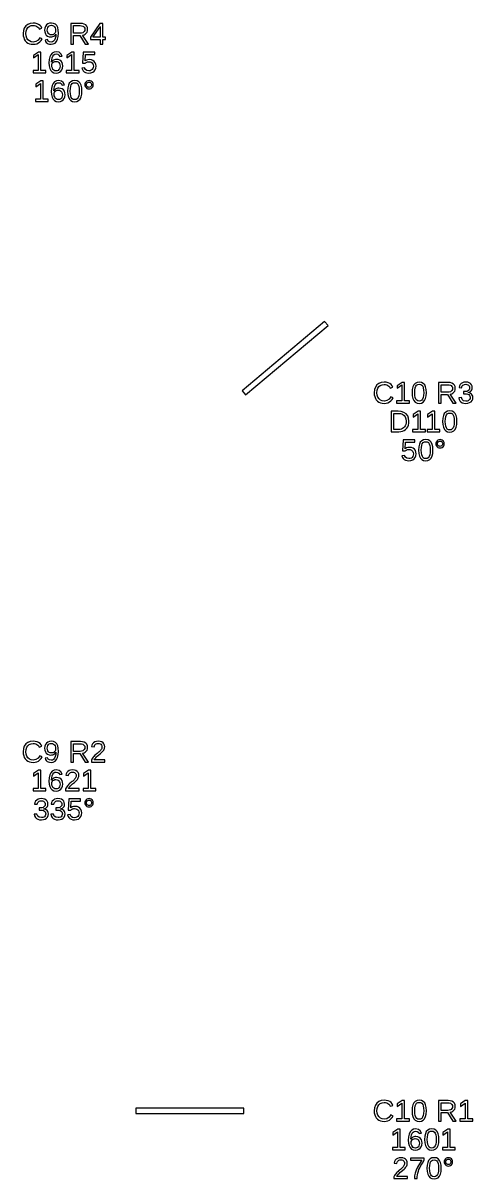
# Model space of a CAD drawing. Extents: x 195 to 2890, y 70 to 1529.
# Drawn here: x 1062.6 to 1187.8, y 81.1 to 402.9 of the extents above; entities that cross this region are included whole.
import ezdxf

# ---------------------------------------------------------------- set-up
doc = ezdxf.new("R2010")
doc.units = 0
doc.layers.get('0').update_dxf_attribs({"linetype": 'CONTINUOUS'})

msp = doc.modelspace()

# ---------------------------------------------------------------- linework, layer by layer
for points in [[(1065.95, 397.093), (1066.45, 397.222), (1066.9, 397.437), (1067.29, 397.734), (1067.62, 398.109), (1067.89, 398.564), (1067.26, 398.881), (1066.78, 398.219), (1066.18, 397.821), (1065.44, 397.689), (1064.86, 397.76), (1064.36, 397.974), (1063.95, 398.33), (1063.65, 398.803), (1063.46, 399.368), (1063.4, 400.024), (1063.46, 400.685), (1063.64, 401.244), (1063.93, 401.703), (1064.33, 402.043), (1064.82, 402.247), (1065.41, 402.315), (1065.8, 402.286), (1066.15, 402.198), (1066.46, 402.051), (1066.73, 401.848), (1066.94, 401.593), (1067.1, 401.286), (1067.84, 401.53), (1067.61, 401.961), (1067.31, 402.315), (1066.93, 402.592), (1066.49, 402.791), (1065.98, 402.91), (1065.4, 402.95), (1064.59, 402.863), (1063.91, 402.604), (1063.35, 402.173), (1062.94, 401.589), (1062.7, 400.873), (1062.61, 400.024), (1062.65, 399.441), (1062.76, 398.913), (1062.94, 398.44), (1063.2, 398.028), (1063.52, 397.685), (1063.91, 397.41), (1064.36, 397.21), (1064.86, 397.09), (1065.41, 397.05)], [(1070.99, 397.138), (1071.5, 397.403), (1071.91, 397.844), (1072.21, 398.448), (1072.39, 399.205), (1072.45, 400.114), (1072.39, 400.981), (1072.23, 401.691), (1071.96, 402.242), (1071.58, 402.635), (1071.09, 402.871), (1070.51, 402.95), (1069.95, 402.893), (1069.48, 402.721), (1069.1, 402.435), (1068.82, 402.049), (1068.65, 401.578), (1068.6, 401.021), (1068.65, 400.476), (1068.8, 400.009), (1069.06, 399.618), (1069.41, 399.324), (1069.82, 399.147), (1070.3, 399.089), (1070.61, 399.113), (1070.89, 399.187), (1071.17, 399.31), (1071.4, 399.474), (1071.59, 399.67), (1071.72, 399.898), (1071.68, 399.23), (1071.56, 398.672), (1071.36, 398.226), (1071.1, 397.901), (1070.77, 397.705), (1070.38, 397.64), (1069.94, 397.72), (1069.62, 397.958), (1069.42, 398.356), (1068.72, 398.246), (1068.86, 397.865), (1069.05, 397.56), (1069.3, 397.333), (1069.6, 397.176), (1069.95, 397.082), (1070.37, 397.05)], [(1076.62, 399.512), (1078.4, 399.512), (1079.89, 397.132), (1080.79, 397.132), (1079.16, 399.601), (1079.57, 399.713), (1079.91, 399.896), (1080.19, 400.151), (1080.4, 400.463), (1080.52, 400.821), (1080.56, 401.225), (1080.5, 401.702), (1080.33, 402.104), (1080.03, 402.431), (1079.63, 402.672), (1079.14, 402.816), (1078.54, 402.864), (1075.84, 402.864), (1075.84, 397.132), (1076.62, 397.132)], [(1084.76, 398.429), (1085.57, 398.429), (1085.57, 399.007), (1084.76, 399.007), (1084.76, 402.864), (1083.99, 402.864), (1081.37, 398.999), (1081.37, 398.429), (1084.07, 398.429), (1084.07, 397.132), (1084.76, 397.132)], [(1070.15, 399.707), (1069.88, 399.828), (1069.65, 400.03), (1069.48, 400.302), (1069.38, 400.633), (1069.34, 401.021), (1069.38, 401.403), (1069.48, 401.727), (1069.65, 401.996), (1069.88, 402.196), (1070.15, 402.316), (1070.48, 402.356), (1070.81, 402.309), (1071.1, 402.169), (1071.33, 401.935), (1071.51, 401.624), (1071.61, 401.253), (1071.65, 400.822), (1071.63, 400.605), (1071.58, 400.404), (1071.49, 400.22), (1071.38, 400.057), (1071.23, 399.92), (1071.06, 399.811), (1070.88, 399.731), (1070.68, 399.682), (1070.47, 399.666)], [(1076.62, 400.126), (1076.62, 402.242), (1078.46, 402.242), (1078.85, 402.213), (1079.18, 402.125), (1079.44, 401.979), (1079.63, 401.778), (1079.74, 401.524), (1079.78, 401.217), (1079.74, 400.898), (1079.63, 400.63), (1079.44, 400.413), (1079.19, 400.254), (1078.87, 400.158), (1078.49, 400.126)], [(1082.04, 399.007), (1082.11, 399.089), (1082.33, 399.39), (1083.8, 401.554), (1083.84, 401.618), (1083.89, 401.708), (1083.95, 401.823), (1084.01, 401.932), (1084.05, 402.004), (1084.07, 402.038), (1084.07, 399.007)], [(1068.96, 389.754), (1067.56, 389.754), (1067.56, 394.864), (1066.89, 394.864), (1065.53, 393.933), (1065.53, 393.241), (1066.83, 394.165), (1066.83, 389.754), (1065.37, 389.754), (1065.37, 389.132), (1068.96, 389.132)], [(1072.32, 389.108), (1072.77, 389.283), (1073.14, 389.575), (1073.41, 389.967), (1073.58, 390.445), (1073.63, 391.007), (1073.58, 391.528), (1073.43, 391.973), (1073.17, 392.342), (1072.82, 392.618), (1072.4, 392.783), (1071.91, 392.838), (1071.61, 392.817), (1071.33, 392.752), (1071.08, 392.645), (1070.86, 392.496), (1070.67, 392.309), (1070.52, 392.081), (1070.56, 392.761), (1070.67, 393.325), (1070.86, 393.772), (1071.12, 394.096), (1071.44, 394.291), (1071.83, 394.356), (1072.26, 394.278), (1072.57, 394.045), (1072.78, 393.656), (1073.47, 393.782), (1073.14, 394.431), (1072.6, 394.82), (1071.84, 394.95), (1071.23, 394.861), (1070.73, 394.595), (1070.32, 394.152), (1070.03, 393.544), (1069.85, 392.782), (1069.79, 391.866), (1069.85, 391.022), (1070.02, 390.323), (1070.3, 389.77), (1070.69, 389.37), (1071.19, 389.13), (1071.78, 389.05)], [(1078.23, 389.754), (1076.83, 389.754), (1076.83, 394.864), (1076.16, 394.864), (1074.8, 393.933), (1074.8, 393.241), (1076.1, 394.165), (1076.1, 389.754), (1074.63, 389.754), (1074.63, 389.132), (1078.23, 389.132)], [(1081.48, 389.108), (1081.97, 389.282), (1082.38, 389.571), (1082.68, 389.961), (1082.86, 390.437), (1082.92, 390.999), (1082.86, 391.497), (1082.7, 391.929), (1082.42, 392.293), (1082.04, 392.569), (1081.59, 392.734), (1081.07, 392.789), (1080.62, 392.749), (1080.23, 392.627), (1079.88, 392.423), (1079.99, 394.242), (1082.59, 394.242), (1082.59, 394.864), (1079.33, 394.864), (1079.14, 391.78), (1079.85, 391.78), (1080.02, 391.915), (1080.19, 392.021), (1080.36, 392.098), (1080.54, 392.15), (1080.72, 392.181), (1080.92, 392.191), (1081.27, 392.154), (1081.57, 392.043), (1081.82, 391.858), (1082.01, 391.612), (1082.12, 391.321), (1082.16, 390.983), (1082.12, 390.597), (1082.01, 390.271), (1081.82, 390.004), (1081.57, 389.806), (1081.27, 389.688), (1080.9, 389.648), (1080.34, 389.743), (1079.94, 390.026), (1079.71, 390.499), (1078.97, 390.413), (1079.1, 390.006), (1079.3, 389.668), (1079.59, 389.4), (1079.95, 389.206), (1080.38, 389.089), (1080.88, 389.05)], [(1071.44, 389.687), (1071.16, 389.828), (1070.92, 390.063), (1070.74, 390.372), (1070.63, 390.734), (1070.59, 391.15), (1070.63, 391.474), (1070.73, 391.749), (1070.91, 391.974), (1071.14, 392.14), (1071.41, 392.239), (1071.73, 392.273), (1072.07, 392.235), (1072.35, 392.122), (1072.58, 391.935), (1072.75, 391.678), (1072.86, 391.358), (1072.89, 390.975), (1072.86, 390.589), (1072.76, 390.263), (1072.59, 389.996), (1072.36, 389.798), (1072.09, 389.68), (1071.76, 389.64)], [(1069.61, 381.754), (1068.21, 381.754), (1068.21, 386.864), (1067.54, 386.864), (1066.18, 385.933), (1066.18, 385.241), (1067.48, 386.165), (1067.48, 381.754), (1066.02, 381.754), (1066.02, 381.132), (1069.61, 381.132)], [(1072.97, 381.108), (1073.42, 381.283), (1073.79, 381.575), (1074.07, 381.967), (1074.23, 382.445), (1074.28, 383.007), (1074.23, 383.528), (1074.08, 383.973), (1073.82, 384.342), (1073.47, 384.618), (1073.05, 384.783), (1072.56, 384.838), (1072.26, 384.817), (1071.98, 384.752), (1071.73, 384.645), (1071.51, 384.496), (1071.32, 384.309), (1071.17, 384.081), (1071.21, 384.761), (1071.32, 385.325), (1071.51, 385.772), (1071.77, 386.096), (1072.1, 386.291), (1072.48, 386.356), (1072.91, 386.278), (1073.23, 386.045), (1073.43, 385.656), (1074.13, 385.782), (1073.79, 386.431), (1073.25, 386.82), (1072.49, 386.95), (1071.88, 386.861), (1071.38, 386.595), (1070.97, 386.152), (1070.68, 385.544), (1070.5, 384.782), (1070.44, 383.866), (1070.5, 383.022), (1070.67, 382.323), (1070.95, 381.77), (1071.34, 381.37), (1071.84, 381.13), (1072.43, 381.05)], [(1077.56, 381.134), (1078.06, 381.387), (1078.45, 381.807), (1078.73, 382.387), (1078.9, 383.118), (1078.96, 384), (1078.91, 384.894), (1078.75, 385.629), (1078.48, 386.205), (1078.1, 386.619), (1077.6, 386.867), (1076.98, 386.95), (1076.35, 386.868), (1075.84, 386.623), (1075.46, 386.213), (1075.19, 385.64), (1075.03, 384.902), (1074.98, 384), (1075.03, 383.114), (1075.2, 382.382), (1075.47, 381.803), (1075.86, 381.385), (1076.35, 381.134), (1076.96, 381.05)], [(1076.57, 381.711), (1076.25, 381.9), (1076.02, 382.214), (1075.85, 382.664), (1075.75, 383.259), (1075.72, 384), (1075.75, 384.759), (1075.85, 385.362), (1076.01, 385.806), (1076.25, 386.112), (1076.57, 386.295), (1076.98, 386.356), (1077.38, 386.294), (1077.7, 386.108), (1077.93, 385.798), (1078.09, 385.351), (1078.18, 384.751), (1078.22, 384), (1078.18, 383.271), (1078.08, 382.68), (1077.91, 382.226), (1077.68, 381.905), (1077.36, 381.712), (1076.97, 381.648)], [(1081.25, 384.668), (1081.53, 384.781), (1081.77, 384.968), (1081.96, 385.21), (1082.08, 385.484), (1082.12, 385.79), (1082.08, 386.097), (1081.97, 386.371), (1081.78, 386.612), (1081.53, 386.8), (1081.26, 386.912), (1080.95, 386.95), (1080.64, 386.912), (1080.36, 386.798), (1080.12, 386.608), (1079.93, 386.365), (1079.82, 386.093), (1079.78, 385.79), (1079.82, 385.488), (1079.93, 385.215), (1080.13, 384.972), (1080.37, 384.783), (1080.64, 384.669), (1080.95, 384.631)], [(1080.76, 385.082), (1080.59, 385.154), (1080.44, 385.274), (1080.32, 385.427), (1080.25, 385.599), (1080.23, 385.79), (1080.25, 385.981), (1080.32, 386.154), (1080.44, 386.307), (1080.59, 386.427), (1080.76, 386.499), (1080.95, 386.523), (1081.14, 386.499), (1081.31, 386.429), (1081.46, 386.311), (1081.58, 386.159), (1081.65, 385.986), (1081.67, 385.79), (1081.65, 385.597), (1081.58, 385.424), (1081.46, 385.271), (1081.31, 385.153), (1081.14, 385.082), (1080.95, 385.058)], [(1072.09, 381.687), (1071.81, 381.828), (1071.57, 382.063), (1071.39, 382.372), (1071.28, 382.734), (1071.24, 383.15), (1071.28, 383.474), (1071.38, 383.749), (1071.56, 383.974), (1071.79, 384.14), (1072.06, 384.239), (1072.38, 384.273), (1072.72, 384.235), (1073, 384.122), (1073.23, 383.935), (1073.4, 383.678), (1073.51, 383.358), (1073.54, 382.975), (1073.51, 382.589), (1073.41, 382.263), (1073.24, 381.996), (1073.01, 381.798), (1072.74, 381.68), (1072.41, 381.64)], [(1147.46, 318.709), (1146.5, 319.858), (1123.52, 300.575), (1124.48, 299.425)], [(1163.63, 297.093), (1164.13, 297.222), (1164.58, 297.437), (1164.97, 297.734), (1165.3, 298.109), (1165.57, 298.564), (1164.94, 298.881), (1164.47, 298.219), (1163.86, 297.821), (1163.13, 297.689), (1162.54, 297.76), (1162.05, 297.974), (1161.64, 298.33), (1161.33, 298.803), (1161.15, 299.368), (1161.08, 300.024), (1161.14, 300.685), (1161.32, 301.244), (1161.61, 301.703), (1162.01, 302.043), (1162.51, 302.247), (1163.09, 302.315), (1163.48, 302.286), (1163.83, 302.198), (1164.14, 302.051), (1164.41, 301.848), (1164.62, 301.593), (1164.78, 301.286), (1165.52, 301.53), (1165.29, 301.961), (1164.99, 302.315), (1164.62, 302.592), (1164.17, 302.791), (1163.66, 302.91), (1163.09, 302.95), (1162.28, 302.863), (1161.59, 302.604), (1161.04, 302.173), (1160.62, 301.589), (1160.38, 300.873), (1160.3, 300.024), (1160.33, 299.441), (1160.44, 298.913), (1160.63, 298.44), (1160.88, 298.028), (1161.2, 297.685), (1161.59, 297.41), (1162.04, 297.21), (1162.54, 297.09), (1163.09, 297.05)], [(1170.12, 297.754), (1168.72, 297.754), (1168.72, 302.864), (1168.05, 302.864), (1166.69, 301.933), (1166.69, 301.241), (1167.99, 302.165), (1167.99, 297.754), (1166.53, 297.754), (1166.53, 297.132), (1170.12, 297.132)], [(1173.44, 297.134), (1173.94, 297.387), (1174.33, 297.807), (1174.61, 298.387), (1174.78, 299.118), (1174.83, 300), (1174.78, 300.894), (1174.62, 301.629), (1174.35, 302.205), (1173.97, 302.619), (1173.47, 302.867), (1172.86, 302.95), (1172.22, 302.868), (1171.72, 302.623), (1171.33, 302.213), (1171.06, 301.64), (1170.9, 300.902), (1170.85, 300), (1170.91, 299.114), (1171.07, 298.382), (1171.35, 297.803), (1171.73, 297.385), (1172.23, 297.134), (1172.83, 297.05)], [(1178.94, 299.512), (1180.72, 299.512), (1182.21, 297.132), (1183.11, 297.132), (1181.48, 299.601), (1181.88, 299.713), (1182.23, 299.896), (1182.51, 300.151), (1182.71, 300.463), (1182.84, 300.821), (1182.88, 301.225), (1182.82, 301.702), (1182.64, 302.104), (1182.35, 302.431), (1181.95, 302.672), (1181.45, 302.816), (1180.86, 302.864), (1178.16, 302.864), (1178.16, 297.132), (1178.94, 297.132)], [(1186.39, 297.099), (1186.87, 297.244), (1187.26, 297.486), (1187.54, 297.816), (1187.71, 298.225), (1187.76, 298.714), (1187.72, 299.06), (1187.6, 299.363), (1187.4, 299.626), (1187.13, 299.835), (1186.8, 299.978), (1186.4, 300.057), (1186.4, 300.073), (1186.76, 300.179), (1187.06, 300.335), (1187.3, 300.539), (1187.47, 300.791), (1187.57, 301.089), (1187.6, 301.432), (1187.55, 301.875), (1187.39, 302.247), (1187.12, 302.549), (1186.76, 302.772), (1186.32, 302.905), (1185.78, 302.95), (1185.29, 302.906), (1184.86, 302.774), (1184.49, 302.555), (1184.2, 302.258), (1184.01, 301.892), (1183.91, 301.457), (1184.64, 301.4), (1184.7, 301.678), (1184.82, 301.911), (1184.99, 302.099), (1185.21, 302.237), (1185.47, 302.32), (1185.78, 302.348), (1186.1, 302.318), (1186.37, 302.229), (1186.58, 302.081), (1186.73, 301.882), (1186.82, 301.64), (1186.85, 301.355), (1186.81, 301.068), (1186.7, 300.826), (1186.52, 300.629), (1186.27, 300.483), (1185.96, 300.395), (1185.58, 300.366), (1185.19, 300.366), (1185.19, 299.731), (1185.6, 299.731), (1186.02, 299.702), (1186.36, 299.615), (1186.64, 299.469), (1186.84, 299.271), (1186.96, 299.028), (1187, 298.739), (1186.97, 298.41), (1186.86, 298.14), (1186.68, 297.929), (1186.45, 297.778), (1186.16, 297.687), (1185.82, 297.656), (1185.19, 297.769), (1184.77, 298.108), (1184.57, 298.674), (1183.81, 298.604), (1183.92, 298.134), (1184.13, 297.746), (1184.43, 297.443), (1184.81, 297.225), (1185.27, 297.094), (1185.82, 297.05)], [(1172.45, 297.711), (1172.13, 297.9), (1171.89, 298.214), (1171.72, 298.664), (1171.62, 299.259), (1171.59, 300), (1171.62, 300.759), (1171.72, 301.362), (1171.89, 301.806), (1172.12, 302.112), (1172.45, 302.295), (1172.86, 302.356), (1173.25, 302.294), (1173.57, 302.108), (1173.8, 301.798), (1173.96, 301.351), (1174.06, 300.751), (1174.09, 300), (1174.06, 299.271), (1173.96, 298.68), (1173.79, 298.226), (1173.55, 297.905), (1173.23, 297.712), (1172.84, 297.648)], [(1178.94, 300.126), (1178.94, 302.242), (1180.78, 302.242), (1181.17, 302.213), (1181.5, 302.125), (1181.76, 301.979), (1181.95, 301.778), (1182.06, 301.524), (1182.1, 301.217), (1182.06, 300.898), (1181.95, 300.63), (1181.76, 300.413), (1181.51, 300.254), (1181.19, 300.158), (1180.81, 300.126)], [(1167.71, 289.171), (1168.2, 289.289), (1168.64, 289.485), (1169.03, 289.756), (1169.36, 290.096), (1169.62, 290.505), (1169.81, 290.973), (1169.93, 291.49), (1169.97, 292.057), (1169.88, 292.886), (1169.62, 293.579), (1169.18, 294.134), (1168.57, 294.54), (1167.83, 294.783), (1166.93, 294.864), (1165.03, 294.864), (1165.03, 289.132), (1167.18, 289.132)], [(1165.81, 289.754), (1165.81, 294.242), (1166.91, 294.242), (1167.59, 294.18), (1168.15, 293.993), (1168.6, 293.682), (1168.93, 293.253), (1169.12, 292.711), (1169.19, 292.057), (1169.16, 291.606), (1169.07, 291.196), (1168.93, 290.828), (1168.73, 290.508), (1168.49, 290.242), (1168.2, 290.031), (1167.86, 289.877), (1167.49, 289.785), (1167.09, 289.754)], [(1174.59, 289.754), (1173.2, 289.754), (1173.2, 294.864), (1172.52, 294.864), (1171.17, 293.933), (1171.17, 293.241), (1172.46, 294.165), (1172.46, 289.754), (1171, 289.754), (1171, 289.132), (1174.59, 289.132)], [(1178.61, 289.754), (1177.21, 289.754), (1177.21, 294.864), (1176.54, 294.864), (1175.18, 293.933), (1175.18, 293.241), (1176.48, 294.165), (1176.48, 289.754), (1175.02, 289.754), (1175.02, 289.132), (1178.61, 289.132)], [(1181.93, 289.134), (1182.43, 289.387), (1182.82, 289.807), (1183.1, 290.387), (1183.27, 291.118), (1183.33, 292), (1183.27, 292.894), (1183.11, 293.629), (1182.84, 294.205), (1182.46, 294.619), (1181.96, 294.867), (1181.35, 294.95), (1180.72, 294.868), (1180.21, 294.623), (1179.82, 294.213), (1179.56, 293.64), (1179.4, 292.902), (1179.34, 292), (1179.4, 291.114), (1179.56, 290.382), (1179.84, 289.803), (1180.22, 289.385), (1180.72, 289.134), (1181.32, 289.05)], [(1180.94, 289.711), (1180.62, 289.9), (1180.38, 290.214), (1180.22, 290.664), (1180.12, 291.259), (1180.08, 292), (1180.12, 292.759), (1180.21, 293.362), (1180.38, 293.806), (1180.62, 294.112), (1180.94, 294.295), (1181.35, 294.356), (1181.75, 294.294), (1182.06, 294.108), (1182.29, 293.798), (1182.45, 293.351), (1182.55, 292.751), (1182.58, 292), (1182.55, 291.271), (1182.45, 290.68), (1182.28, 290.226), (1182.04, 289.905), (1181.73, 289.712), (1181.33, 289.648)], [(1170.54, 281.108), (1171.04, 281.282), (1171.44, 281.571), (1171.74, 281.961), (1171.92, 282.437), (1171.98, 282.999), (1171.93, 283.497), (1171.76, 283.929), (1171.48, 284.293), (1171.11, 284.569), (1170.66, 284.734), (1170.13, 284.789), (1169.69, 284.749), (1169.29, 284.627), (1168.95, 284.423), (1169.06, 286.242), (1171.65, 286.242), (1171.65, 286.864), (1168.39, 286.864), (1168.2, 283.78), (1168.92, 283.78), (1169.09, 283.915), (1169.26, 284.021), (1169.43, 284.098), (1169.6, 284.15), (1169.79, 284.181), (1169.98, 284.191), (1170.34, 284.154), (1170.64, 284.043), (1170.89, 283.858), (1171.07, 283.612), (1171.19, 283.321), (1171.22, 282.983), (1171.19, 282.597), (1171.07, 282.271), (1170.89, 282.004), (1170.64, 281.806), (1170.33, 281.688), (1169.97, 281.648), (1169.41, 281.743), (1169.01, 282.026), (1168.77, 282.499), (1168.03, 282.413), (1168.16, 282.006), (1168.37, 281.668), (1168.66, 281.4), (1169.02, 281.206), (1169.45, 281.089), (1169.95, 281.05)], [(1175.25, 281.134), (1175.74, 281.387), (1176.14, 281.807), (1176.42, 282.387), (1176.59, 283.118), (1176.64, 284), (1176.59, 284.894), (1176.43, 285.629), (1176.16, 286.205), (1175.78, 286.619), (1175.28, 286.867), (1174.67, 286.95), (1174.03, 286.868), (1173.53, 286.623), (1173.14, 286.213), (1172.87, 285.64), (1172.71, 284.902), (1172.66, 284), (1172.71, 283.114), (1172.88, 282.382), (1173.16, 281.803), (1173.54, 281.385), (1174.04, 281.134), (1174.64, 281.05)], [(1178.94, 284.668), (1179.21, 284.781), (1179.46, 284.968), (1179.65, 285.21), (1179.76, 285.484), (1179.8, 285.79), (1179.76, 286.097), (1179.65, 286.371), (1179.46, 286.612), (1179.22, 286.8), (1178.94, 286.912), (1178.63, 286.95), (1178.32, 286.912), (1178.05, 286.798), (1177.8, 286.608), (1177.62, 286.365), (1177.5, 286.093), (1177.46, 285.79), (1177.5, 285.488), (1177.62, 285.215), (1177.81, 284.972), (1178.05, 284.783), (1178.33, 284.669), (1178.63, 284.631)], [(1178.44, 285.082), (1178.27, 285.154), (1178.12, 285.274), (1178, 285.427), (1177.93, 285.599), (1177.91, 285.79), (1177.93, 285.981), (1178, 286.154), (1178.12, 286.307), (1178.27, 286.427), (1178.44, 286.499), (1178.63, 286.523), (1178.83, 286.499), (1179, 286.429), (1179.15, 286.311), (1179.26, 286.159), (1179.33, 285.986), (1179.36, 285.79), (1179.33, 285.597), (1179.26, 285.424), (1179.15, 285.271), (1178.99, 285.153), (1178.82, 285.082), (1178.63, 285.058)], [(1174.25, 281.711), (1173.94, 281.9), (1173.7, 282.214), (1173.53, 282.664), (1173.43, 283.259), (1173.4, 284), (1173.43, 284.759), (1173.53, 285.362), (1173.69, 285.806), (1173.93, 286.112), (1174.26, 286.295), (1174.67, 286.356), (1175.06, 286.294), (1175.38, 286.108), (1175.61, 285.798), (1175.77, 285.351), (1175.87, 284.751), (1175.9, 284), (1175.86, 283.271), (1175.76, 282.68), (1175.6, 282.226), (1175.36, 281.905), (1175.04, 281.712), (1174.65, 281.648)], [(1065.95, 197.093), (1066.45, 197.222), (1066.9, 197.437), (1067.29, 197.734), (1067.62, 198.109), (1067.89, 198.564), (1067.26, 198.881), (1066.78, 198.219), (1066.18, 197.821), (1065.44, 197.689), (1064.86, 197.76), (1064.36, 197.974), (1063.95, 198.33), (1063.65, 198.803), (1063.46, 199.368), (1063.4, 200.024), (1063.46, 200.685), (1063.64, 201.244), (1063.93, 201.703), (1064.33, 202.043), (1064.82, 202.247), (1065.41, 202.315), (1065.8, 202.286), (1066.15, 202.198), (1066.46, 202.051), (1066.73, 201.848), (1066.94, 201.593), (1067.1, 201.286), (1067.84, 201.53), (1067.61, 201.961), (1067.31, 202.315), (1066.93, 202.592), (1066.49, 202.791), (1065.98, 202.91), (1065.4, 202.95), (1064.59, 202.863), (1063.91, 202.604), (1063.35, 202.173), (1062.94, 201.589), (1062.7, 200.873), (1062.61, 200.024), (1062.65, 199.441), (1062.76, 198.913), (1062.94, 198.44), (1063.2, 198.028), (1063.52, 197.685), (1063.91, 197.41), (1064.36, 197.21), (1064.86, 197.09), (1065.41, 197.05)], [(1070.99, 197.138), (1071.5, 197.403), (1071.91, 197.844), (1072.21, 198.448), (1072.39, 199.205), (1072.45, 200.114), (1072.39, 200.981), (1072.23, 201.691), (1071.96, 202.242), (1071.58, 202.635), (1071.09, 202.871), (1070.51, 202.95), (1069.95, 202.893), (1069.48, 202.721), (1069.1, 202.435), (1068.82, 202.049), (1068.65, 201.578), (1068.6, 201.021), (1068.65, 200.476), (1068.8, 200.009), (1069.06, 199.618), (1069.41, 199.324), (1069.82, 199.147), (1070.3, 199.089), (1070.61, 199.113), (1070.89, 199.187), (1071.17, 199.31), (1071.4, 199.474), (1071.59, 199.67), (1071.72, 199.898), (1071.68, 199.23), (1071.56, 198.672), (1071.36, 198.226), (1071.1, 197.901), (1070.77, 197.705), (1070.38, 197.64), (1069.94, 197.72), (1069.62, 197.958), (1069.42, 198.356), (1068.72, 198.246), (1068.86, 197.865), (1069.05, 197.56), (1069.3, 197.333), (1069.6, 197.176), (1069.95, 197.082), (1070.37, 197.05)], [(1076.62, 199.512), (1078.4, 199.512), (1079.89, 197.132), (1080.79, 197.132), (1079.16, 199.601), (1079.57, 199.713), (1079.91, 199.896), (1080.19, 200.151), (1080.4, 200.463), (1080.52, 200.821), (1080.56, 201.225), (1080.5, 201.702), (1080.33, 202.104), (1080.03, 202.431), (1079.63, 202.672), (1079.14, 202.816), (1078.54, 202.864), (1075.84, 202.864), (1075.84, 197.132), (1076.62, 197.132)], [(1085.39, 197.754), (1082.4, 197.754), (1082.5, 197.946), (1082.63, 198.144), (1082.8, 198.346), (1083, 198.559), (1083.25, 198.789), (1083.54, 199.036), (1084.05, 199.457), (1084.43, 199.797), (1084.7, 200.057), (1084.88, 200.277), (1085.03, 200.496), (1085.15, 200.716), (1085.23, 200.936), (1085.28, 201.157), (1085.3, 201.379), (1085.25, 201.843), (1085.09, 202.23), (1084.84, 202.541), (1084.48, 202.768), (1084.04, 202.904), (1083.5, 202.95), (1083.01, 202.905), (1082.58, 202.769), (1082.21, 202.543), (1081.92, 202.24), (1081.73, 201.876), (1081.63, 201.448), (1082.38, 201.379), (1082.44, 201.663), (1082.56, 201.901), (1082.73, 202.093), (1082.95, 202.235), (1083.21, 202.319), (1083.5, 202.348), (1083.81, 202.319), (1084.06, 202.232), (1084.27, 202.087), (1084.43, 201.89), (1084.52, 201.646), (1084.55, 201.355), (1084.53, 201.13), (1084.48, 200.921), (1084.39, 200.728), (1084.27, 200.547), (1084.13, 200.37), (1083.97, 200.199), (1083.79, 200.031), (1083.59, 199.863), (1083.38, 199.695), (1083.17, 199.522), (1082.95, 199.34), (1082.73, 199.148), (1082.51, 198.943), (1082.3, 198.724), (1082.1, 198.488), (1081.91, 198.233), (1081.74, 197.953), (1081.59, 197.648), (1081.59, 197.132), (1085.39, 197.132)], [(1070.15, 199.707), (1069.88, 199.828), (1069.65, 200.03), (1069.48, 200.302), (1069.38, 200.633), (1069.34, 201.021), (1069.38, 201.403), (1069.48, 201.727), (1069.65, 201.996), (1069.88, 202.196), (1070.15, 202.316), (1070.48, 202.356), (1070.81, 202.309), (1071.1, 202.169), (1071.33, 201.935), (1071.51, 201.624), (1071.61, 201.253), (1071.65, 200.822), (1071.63, 200.605), (1071.58, 200.404), (1071.49, 200.22), (1071.38, 200.057), (1071.23, 199.92), (1071.06, 199.811), (1070.88, 199.731), (1070.68, 199.682), (1070.47, 199.666)], [(1076.62, 200.126), (1076.62, 202.242), (1078.46, 202.242), (1078.85, 202.213), (1079.18, 202.125), (1079.44, 201.979), (1079.63, 201.778), (1079.74, 201.524), (1079.78, 201.217), (1079.74, 200.898), (1079.63, 200.63), (1079.44, 200.413), (1079.19, 200.254), (1078.87, 200.158), (1078.49, 200.126)], [(1068.96, 189.754), (1067.56, 189.754), (1067.56, 194.864), (1066.89, 194.864), (1065.53, 193.933), (1065.53, 193.241), (1066.83, 194.165), (1066.83, 189.754), (1065.37, 189.754), (1065.37, 189.132), (1068.96, 189.132)], [(1072.32, 189.108), (1072.77, 189.283), (1073.14, 189.575), (1073.41, 189.967), (1073.58, 190.445), (1073.63, 191.007), (1073.58, 191.528), (1073.43, 191.973), (1073.17, 192.342), (1072.82, 192.618), (1072.4, 192.783), (1071.91, 192.838), (1071.61, 192.817), (1071.33, 192.752), (1071.08, 192.645), (1070.86, 192.496), (1070.67, 192.309), (1070.52, 192.081), (1070.56, 192.761), (1070.67, 193.325), (1070.86, 193.772), (1071.12, 194.096), (1071.44, 194.291), (1071.83, 194.356), (1072.26, 194.278), (1072.57, 194.045), (1072.78, 193.656), (1073.47, 193.782), (1073.14, 194.431), (1072.6, 194.82), (1071.84, 194.95), (1071.23, 194.861), (1070.73, 194.595), (1070.32, 194.152), (1070.03, 193.544), (1069.85, 192.782), (1069.79, 191.866), (1069.85, 191.022), (1070.02, 190.323), (1070.3, 189.77), (1070.69, 189.37), (1071.19, 189.13), (1071.78, 189.05)], [(1078.22, 189.754), (1075.22, 189.754), (1075.32, 189.946), (1075.46, 190.144), (1075.62, 190.346), (1075.83, 190.559), (1076.08, 190.789), (1076.37, 191.036), (1076.87, 191.457), (1077.26, 191.797), (1077.52, 192.057), (1077.7, 192.277), (1077.85, 192.496), (1077.97, 192.716), (1078.06, 192.936), (1078.11, 193.157), (1078.13, 193.379), (1078.07, 193.843), (1077.92, 194.23), (1077.66, 194.541), (1077.3, 194.768), (1076.86, 194.904), (1076.33, 194.95), (1075.83, 194.905), (1075.4, 194.769), (1075.04, 194.543), (1074.75, 194.24), (1074.55, 193.876), (1074.45, 193.448), (1075.2, 193.379), (1075.26, 193.663), (1075.38, 193.901), (1075.56, 194.093), (1075.78, 194.235), (1076.03, 194.319), (1076.33, 194.348), (1076.63, 194.319), (1076.89, 194.232), (1077.1, 194.087), (1077.25, 193.89), (1077.34, 193.646), (1077.37, 193.355), (1077.36, 193.13), (1077.3, 192.921), (1077.21, 192.728), (1077.09, 192.547), (1076.95, 192.37), (1076.79, 192.199), (1076.61, 192.031), (1076.42, 191.863), (1076.21, 191.695), (1075.99, 191.522), (1075.77, 191.34), (1075.55, 191.148), (1075.34, 190.943), (1075.13, 190.724), (1074.93, 190.488), (1074.74, 190.233), (1074.57, 189.953), (1074.42, 189.648), (1074.42, 189.132), (1078.22, 189.132)], [(1082.86, 189.754), (1081.47, 189.754), (1081.47, 194.864), (1080.79, 194.864), (1079.44, 193.933), (1079.44, 193.241), (1080.73, 194.165), (1080.73, 189.754), (1079.27, 189.754), (1079.27, 189.132), (1082.86, 189.132)], [(1071.44, 189.687), (1071.16, 189.828), (1070.92, 190.063), (1070.74, 190.372), (1070.63, 190.734), (1070.59, 191.15), (1070.63, 191.474), (1070.73, 191.749), (1070.91, 191.974), (1071.14, 192.14), (1071.41, 192.239), (1071.73, 192.273), (1072.07, 192.235), (1072.35, 192.122), (1072.58, 191.935), (1072.75, 191.678), (1072.86, 191.358), (1072.89, 190.975), (1072.86, 190.589), (1072.76, 190.263), (1072.59, 189.996), (1072.36, 189.798), (1072.09, 189.68), (1071.76, 189.64)], [(1068.28, 181.099), (1068.76, 181.244), (1069.15, 181.486), (1069.43, 181.816), (1069.59, 182.225), (1069.65, 182.714), (1069.61, 183.06), (1069.49, 183.363), (1069.29, 183.626), (1069.02, 183.835), (1068.69, 183.978), (1068.29, 184.057), (1068.29, 184.073), (1068.65, 184.179), (1068.95, 184.335), (1069.18, 184.539), (1069.35, 184.791), (1069.46, 185.089), (1069.49, 185.432), (1069.44, 185.875), (1069.28, 186.247), (1069.01, 186.549), (1068.65, 186.772), (1068.2, 186.905), (1067.67, 186.95), (1067.18, 186.906), (1066.75, 186.774), (1066.38, 186.555), (1066.09, 186.258), (1065.9, 185.892), (1065.8, 185.457), (1066.53, 185.4), (1066.59, 185.678), (1066.71, 185.911), (1066.88, 186.099), (1067.1, 186.237), (1067.36, 186.32), (1067.66, 186.348), (1067.99, 186.318), (1068.26, 186.229), (1068.47, 186.081), (1068.62, 185.882), (1068.71, 185.64), (1068.74, 185.355), (1068.7, 185.068), (1068.59, 184.826), (1068.41, 184.629), (1068.16, 184.483), (1067.84, 184.395), (1067.47, 184.366), (1067.07, 184.366), (1067.07, 183.731), (1067.49, 183.731), (1067.91, 183.702), (1068.25, 183.615), (1068.53, 183.469), (1068.73, 183.271), (1068.85, 183.028), (1068.89, 182.739), (1068.85, 182.41), (1068.75, 182.14), (1068.57, 181.929), (1068.34, 181.778), (1068.05, 181.687), (1067.71, 181.656), (1067.08, 181.769), (1066.66, 182.108), (1066.46, 182.674), (1065.7, 182.604), (1065.81, 182.134), (1066.02, 181.746), (1066.32, 181.443), (1066.7, 181.225), (1067.16, 181.094), (1067.71, 181.05)], [(1072.92, 181.099), (1073.4, 181.244), (1073.78, 181.486), (1074.06, 181.816), (1074.23, 182.225), (1074.28, 182.714), (1074.24, 183.06), (1074.13, 183.363), (1073.93, 183.626), (1073.66, 183.835), (1073.32, 183.978), (1072.93, 184.057), (1072.93, 184.073), (1073.29, 184.179), (1073.58, 184.335), (1073.82, 184.539), (1073.99, 184.791), (1074.09, 185.089), (1074.13, 185.432), (1074.07, 185.875), (1073.91, 186.247), (1073.65, 186.549), (1073.29, 186.772), (1072.84, 186.905), (1072.31, 186.95), (1071.81, 186.906), (1071.38, 186.774), (1071.02, 186.555), (1070.73, 186.258), (1070.53, 185.892), (1070.43, 185.457), (1071.17, 185.4), (1071.23, 185.678), (1071.34, 185.911), (1071.52, 186.099), (1071.74, 186.237), (1072, 186.32), (1072.3, 186.348), (1072.63, 186.318), (1072.89, 186.229), (1073.1, 186.081), (1073.25, 185.882), (1073.34, 185.64), (1073.37, 185.355), (1073.34, 185.068), (1073.23, 184.826), (1073.04, 184.629), (1072.79, 184.483), (1072.48, 184.395), (1072.11, 184.366), (1071.71, 184.366), (1071.71, 183.731), (1072.12, 183.731), (1072.54, 183.702), (1072.89, 183.615), (1073.16, 183.469), (1073.36, 183.271), (1073.48, 183.028), (1073.52, 182.739), (1073.49, 182.41), (1073.38, 182.14), (1073.21, 181.929), (1072.97, 181.778), (1072.68, 181.687), (1072.34, 181.656), (1071.71, 181.769), (1071.29, 182.108), (1071.09, 182.674), (1070.33, 182.604), (1070.45, 182.134), (1070.65, 181.746), (1070.95, 181.443), (1071.34, 181.225), (1071.8, 181.094), (1072.34, 181.05)], [(1077.49, 181.108), (1077.99, 181.282), (1078.4, 181.571), (1078.7, 181.961), (1078.88, 182.437), (1078.94, 182.999), (1078.88, 183.497), (1078.71, 183.929), (1078.43, 184.293), (1078.06, 184.569), (1077.61, 184.734), (1077.08, 184.789), (1076.64, 184.749), (1076.24, 184.627), (1075.9, 184.423), (1076.01, 186.242), (1078.6, 186.242), (1078.6, 186.864), (1075.34, 186.864), (1075.15, 183.78), (1075.87, 183.78), (1076.04, 183.915), (1076.21, 184.021), (1076.38, 184.098), (1076.56, 184.15), (1076.74, 184.181), (1076.93, 184.191), (1077.29, 184.154), (1077.59, 184.043), (1077.84, 183.858), (1078.03, 183.612), (1078.14, 183.321), (1078.17, 182.983), (1078.14, 182.597), (1078.03, 182.271), (1077.84, 182.004), (1077.59, 181.806), (1077.28, 181.688), (1076.92, 181.648), (1076.36, 181.743), (1075.96, 182.026), (1075.73, 182.499), (1074.98, 182.413), (1075.11, 182.006), (1075.32, 181.668), (1075.61, 181.4), (1075.97, 181.206), (1076.4, 181.089), (1076.9, 181.05)], [(1081.25, 184.668), (1081.53, 184.781), (1081.77, 184.968), (1081.96, 185.21), (1082.08, 185.484), (1082.12, 185.79), (1082.08, 186.097), (1081.97, 186.371), (1081.78, 186.612), (1081.53, 186.8), (1081.26, 186.912), (1080.95, 186.95), (1080.64, 186.912), (1080.36, 186.798), (1080.12, 186.608), (1079.93, 186.365), (1079.82, 186.093), (1079.78, 185.79), (1079.82, 185.488), (1079.93, 185.215), (1080.13, 184.972), (1080.37, 184.783), (1080.64, 184.669), (1080.95, 184.631)], [(1080.76, 185.082), (1080.59, 185.154), (1080.44, 185.274), (1080.32, 185.427), (1080.25, 185.599), (1080.23, 185.79), (1080.25, 185.981), (1080.32, 186.154), (1080.44, 186.307), (1080.59, 186.427), (1080.76, 186.499), (1080.95, 186.523), (1081.14, 186.499), (1081.31, 186.429), (1081.46, 186.311), (1081.58, 186.159), (1081.65, 185.986), (1081.67, 185.79), (1081.65, 185.597), (1081.58, 185.424), (1081.46, 185.271), (1081.31, 185.153), (1081.14, 185.082), (1080.95, 185.058)], [(1124, 100.75), (1094, 100.75), (1094, 99.25), (1124, 99.25)], [(1163.63, 97.093), (1164.13, 97.222), (1164.58, 97.437), (1164.97, 97.734), (1165.3, 98.109), (1165.57, 98.564), (1164.94, 98.881), (1164.47, 98.219), (1163.86, 97.821), (1163.13, 97.689), (1162.54, 97.76), (1162.05, 97.974), (1161.64, 98.33), (1161.33, 98.803), (1161.15, 99.368), (1161.08, 100.024), (1161.14, 100.685), (1161.32, 101.244), (1161.61, 101.703), (1162.01, 102.043), (1162.51, 102.247), (1163.09, 102.315), (1163.48, 102.286), (1163.83, 102.198), (1164.14, 102.051), (1164.41, 101.848), (1164.62, 101.593), (1164.78, 101.286), (1165.52, 101.53), (1165.29, 101.961), (1164.99, 102.315), (1164.62, 102.592), (1164.17, 102.791), (1163.66, 102.91), (1163.09, 102.95), (1162.28, 102.863), (1161.59, 102.604), (1161.04, 102.173), (1160.62, 101.589), (1160.38, 100.873), (1160.3, 100.024), (1160.33, 99.442), (1160.44, 98.913), (1160.63, 98.44), (1160.88, 98.028), (1161.2, 97.685), (1161.59, 97.41), (1162.04, 97.21), (1162.54, 97.09), (1163.09, 97.05)], [(1170.12, 97.754), (1168.72, 97.754), (1168.72, 102.864), (1168.05, 102.864), (1166.69, 101.933), (1166.69, 101.241), (1167.99, 102.165), (1167.99, 97.754), (1166.53, 97.754), (1166.53, 97.132), (1170.12, 97.132)], [(1173.44, 97.134), (1173.94, 97.386), (1174.33, 97.807), (1174.61, 98.387), (1174.78, 99.118), (1174.83, 100), (1174.78, 100.894), (1174.62, 101.629), (1174.35, 102.205), (1173.97, 102.619), (1173.47, 102.867), (1172.86, 102.95), (1172.22, 102.868), (1171.72, 102.623), (1171.33, 102.213), (1171.06, 101.64), (1170.9, 100.902), (1170.85, 100), (1170.91, 99.114), (1171.07, 98.382), (1171.35, 97.803), (1171.73, 97.385), (1172.23, 97.134), (1172.83, 97.05)], [(1172.45, 97.711), (1172.13, 97.9), (1171.89, 98.214), (1171.72, 98.664), (1171.62, 99.259), (1171.59, 100), (1171.62, 100.759), (1171.72, 101.362), (1171.89, 101.806), (1172.12, 102.112), (1172.45, 102.295), (1172.86, 102.356), (1173.25, 102.294), (1173.57, 102.108), (1173.8, 101.798), (1173.96, 101.351), (1174.06, 100.751), (1174.09, 100), (1174.06, 99.271), (1173.96, 98.68), (1173.79, 98.226), (1173.55, 97.905), (1173.23, 97.712), (1172.84, 97.648)], [(1178.94, 99.512), (1180.72, 99.512), (1182.21, 97.132), (1183.11, 97.132), (1181.48, 99.601), (1181.88, 99.713), (1182.23, 99.896), (1182.51, 100.151), (1182.71, 100.463), (1182.84, 100.821), (1182.88, 101.225), (1182.82, 101.702), (1182.64, 102.104), (1182.35, 102.431), (1181.95, 102.672), (1181.45, 102.816), (1180.86, 102.864), (1178.16, 102.864), (1178.16, 97.132), (1178.94, 97.132)], [(1178.94, 100.126), (1178.94, 102.242), (1180.78, 102.242), (1181.17, 102.213), (1181.5, 102.125), (1181.76, 101.979), (1181.95, 101.778), (1182.06, 101.524), (1182.1, 101.217), (1182.06, 100.898), (1181.95, 100.63), (1181.76, 100.413), (1181.51, 100.254), (1181.19, 100.158), (1180.81, 100.126)], [(1187.72, 97.754), (1186.32, 97.754), (1186.32, 102.864), (1185.65, 102.864), (1184.29, 101.933), (1184.29, 101.241), (1185.59, 102.165), (1185.59, 97.754), (1184.13, 97.754), (1184.13, 97.132), (1187.72, 97.132)], [(1168.96, 89.754), (1167.56, 89.754), (1167.56, 94.864), (1166.89, 94.864), (1165.53, 93.933), (1165.53, 93.241), (1166.83, 94.165), (1166.83, 89.754), (1165.37, 89.754), (1165.37, 89.132), (1168.96, 89.132)], [(1172.32, 89.109), (1172.77, 89.283), (1173.14, 89.575), (1173.41, 89.967), (1173.58, 90.445), (1173.63, 91.007), (1173.58, 91.528), (1173.43, 91.973), (1173.17, 92.342), (1172.82, 92.618), (1172.4, 92.783), (1171.91, 92.838), (1171.61, 92.817), (1171.33, 92.752), (1171.08, 92.645), (1170.86, 92.496), (1170.67, 92.308), (1170.52, 92.081), (1170.56, 92.761), (1170.67, 93.325), (1170.86, 93.772), (1171.12, 94.096), (1171.44, 94.291), (1171.83, 94.356), (1172.26, 94.278), (1172.57, 94.045), (1172.78, 93.656), (1173.47, 93.782), (1173.14, 94.431), (1172.6, 94.82), (1171.84, 94.95), (1171.23, 94.861), (1170.73, 94.595), (1170.32, 94.152), (1170.03, 93.544), (1169.85, 92.782), (1169.79, 91.866), (1169.85, 91.022), (1170.02, 90.323), (1170.3, 89.77), (1170.69, 89.37), (1171.19, 89.13), (1171.78, 89.05)], [(1176.91, 89.134), (1177.41, 89.386), (1177.8, 89.807), (1178.08, 90.387), (1178.25, 91.118), (1178.31, 92), (1178.26, 92.894), (1178.09, 93.629), (1177.83, 94.205), (1177.45, 94.619), (1176.95, 94.867), (1176.33, 94.95), (1175.7, 94.868), (1175.19, 94.623), (1174.81, 94.213), (1174.54, 93.64), (1174.38, 92.902), (1174.33, 92), (1174.38, 91.114), (1174.55, 90.382), (1174.82, 89.803), (1175.21, 89.385), (1175.7, 89.134), (1176.31, 89.05)], [(1175.92, 89.711), (1175.6, 89.9), (1175.37, 90.214), (1175.2, 90.664), (1175.1, 91.259), (1175.07, 92), (1175.1, 92.76), (1175.2, 93.362), (1175.36, 93.806), (1175.6, 94.112), (1175.92, 94.295), (1176.33, 94.356), (1176.73, 94.294), (1177.04, 94.108), (1177.28, 93.798), (1177.44, 93.351), (1177.53, 92.751), (1177.56, 92), (1177.53, 91.271), (1177.43, 90.68), (1177.26, 90.226), (1177.02, 89.905), (1176.71, 89.712), (1176.32, 89.648)], [(1182.86, 89.754), (1181.47, 89.754), (1181.47, 94.864), (1180.79, 94.864), (1179.44, 93.933), (1179.44, 93.241), (1180.73, 94.165), (1180.73, 89.754), (1179.27, 89.754), (1179.27, 89.132), (1182.86, 89.132)], [(1171.44, 89.687), (1171.16, 89.828), (1170.92, 90.063), (1170.74, 90.372), (1170.63, 90.734), (1170.59, 91.15), (1170.63, 91.474), (1170.73, 91.749), (1170.91, 91.974), (1171.14, 92.14), (1171.41, 92.239), (1171.73, 92.273), (1172.07, 92.235), (1172.35, 92.123), (1172.58, 91.935), (1172.75, 91.678), (1172.86, 91.358), (1172.89, 90.975), (1172.86, 90.589), (1172.76, 90.263), (1172.59, 89.996), (1172.36, 89.798), (1172.09, 89.68), (1171.76, 89.64)], [(1169.6, 81.754), (1166.61, 81.754), (1166.71, 81.946), (1166.84, 82.144), (1167.01, 82.346), (1167.21, 82.559), (1167.46, 82.789), (1167.75, 83.036), (1168.26, 83.457), (1168.64, 83.797), (1168.9, 84.057), (1169.09, 84.277), (1169.24, 84.496), (1169.36, 84.716), (1169.44, 84.936), (1169.49, 85.157), (1169.51, 85.379), (1169.46, 85.843), (1169.3, 86.23), (1169.04, 86.541), (1168.69, 86.768), (1168.24, 86.904), (1167.71, 86.95), (1167.21, 86.905), (1166.78, 86.769), (1166.42, 86.543), (1166.13, 86.24), (1165.93, 85.876), (1165.83, 85.448), (1166.58, 85.379), (1166.65, 85.663), (1166.76, 85.901), (1166.94, 86.093), (1167.16, 86.235), (1167.42, 86.319), (1167.71, 86.348), (1168.01, 86.319), (1168.27, 86.232), (1168.48, 86.087), (1168.63, 85.89), (1168.72, 85.646), (1168.75, 85.355), (1168.74, 85.13), (1168.68, 84.921), (1168.59, 84.728), (1168.48, 84.546), (1168.34, 84.37), (1168.17, 84.199), (1167.99, 84.031), (1167.8, 83.863), (1167.59, 83.695), (1167.37, 83.522), (1167.16, 83.34), (1166.94, 83.148), (1166.72, 82.943), (1166.51, 82.724), (1166.31, 82.488), (1166.12, 82.233), (1165.95, 81.953), (1165.8, 81.648), (1165.8, 81.132), (1169.6, 81.132)], [(1177.56, 81.134), (1178.06, 81.386), (1178.45, 81.807), (1178.73, 82.387), (1178.9, 83.118), (1178.96, 84), (1178.91, 84.894), (1178.75, 85.629), (1178.48, 86.205), (1178.1, 86.619), (1177.6, 86.867), (1176.98, 86.95), (1176.35, 86.868), (1175.84, 86.623), (1175.46, 86.213), (1175.19, 85.64), (1175.03, 84.902), (1174.98, 84), (1175.03, 83.114), (1175.2, 82.382), (1175.47, 81.803), (1175.86, 81.385), (1176.35, 81.134), (1176.96, 81.05)], [(1181.25, 84.668), (1181.53, 84.781), (1181.77, 84.968), (1181.96, 85.21), (1182.08, 85.484), (1182.12, 85.79), (1182.08, 86.097), (1181.97, 86.371), (1181.78, 86.612), (1181.53, 86.8), (1181.26, 86.912), (1180.95, 86.95), (1180.64, 86.912), (1180.36, 86.798), (1180.12, 86.608), (1179.93, 86.365), (1179.82, 86.093), (1179.78, 85.79), (1179.82, 85.488), (1179.93, 85.215), (1180.13, 84.972), (1180.37, 84.783), (1180.64, 84.669), (1180.95, 84.631)], [(1172.29, 81.655), (1172.35, 82.166), (1172.45, 82.665), (1172.59, 83.161), (1172.77, 83.662), (1172.99, 84.167), (1173.29, 84.739), (1173.7, 85.44), (1174.23, 86.27), (1174.23, 86.864), (1170.44, 86.864), (1170.44, 86.242), (1173.52, 86.242), (1172.87, 85.228), (1172.35, 84.295), (1171.97, 83.445), (1171.71, 82.648), (1171.55, 81.877), (1171.5, 81.132), (1172.27, 81.132)], [(1176.57, 81.711), (1176.25, 81.9), (1176.02, 82.214), (1175.85, 82.664), (1175.75, 83.259), (1175.72, 84), (1175.75, 84.76), (1175.85, 85.362), (1176.01, 85.806), (1176.25, 86.112), (1176.57, 86.295), (1176.98, 86.356), (1177.38, 86.294), (1177.7, 86.108), (1177.93, 85.798), (1178.09, 85.351), (1178.18, 84.751), (1178.22, 84), (1178.18, 83.271), (1178.08, 82.68), (1177.91, 82.226), (1177.68, 81.905), (1177.36, 81.712), (1176.97, 81.648)], [(1180.76, 85.082), (1180.59, 85.154), (1180.44, 85.273), (1180.32, 85.427), (1180.25, 85.599), (1180.23, 85.79), (1180.25, 85.981), (1180.32, 86.154), (1180.44, 86.307), (1180.59, 86.427), (1180.76, 86.499), (1180.95, 86.523), (1181.14, 86.499), (1181.31, 86.429), (1181.46, 86.311), (1181.58, 86.159), (1181.65, 85.986), (1181.67, 85.79), (1181.65, 85.597), (1181.58, 85.424), (1181.46, 85.272), (1181.31, 85.153), (1181.14, 85.082), (1180.95, 85.058)]]:
    msp.add_lwpolyline(points, close=True)

doc.saveas('drawing.dxf')
